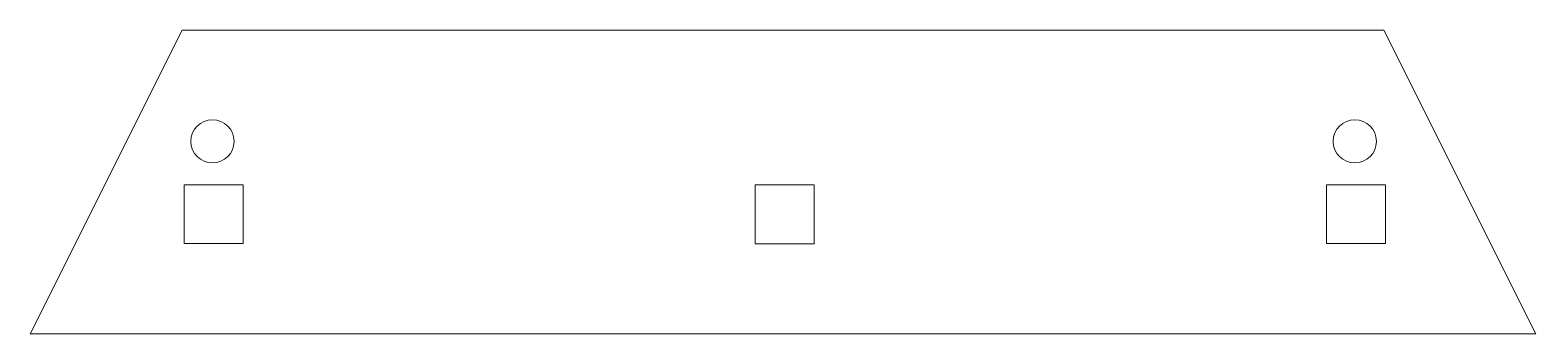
# Model space of a CAD drawing. Header units: inches. Extents: x 0.01 to 6.4, y -0.05 to 1.24.
import ezdxf

# ---------------------------------------------------------------- set-up
doc = ezdxf.new("R2010")
doc.units = ezdxf.units.IN
doc.header["$MEASUREMENT"] = 0

msp = doc.modelspace()

# ---------------------------------------------------------------- linework, layer by layer
at = {"color": 7, "linetype": 'Continuous', "lineweight": 15}
for p, q in [((0.0115, -0.0524), (0.6564, 1.237)), ((5.7536, 1.237), (0.6564, 1.237)), ((5.7536, 1.237), (6.3985, -0.0524)), ((0.9147, 0.5798), (0.6647, 0.5798)), ((0.6647, 0.5798), (0.6647, 0.3308)), ((0.9147, 0.3308), (0.9147, 0.5798)), ((3.3374, 0.5798), (3.0874, 0.5798)), ((3.0874, 0.5798), (3.0874, 0.3298)), ((3.3374, 0.3298), (3.3374, 0.5798)), ((5.76, 0.5798), (5.51, 0.5798)), ((5.51, 0.5798), (5.51, 0.3308)), ((5.76, 0.3308), (5.76, 0.5798)), ((0.6647, 0.3308), (0.9147, 0.3308)), ((3.0874, 0.3298), (3.3374, 0.3298)), ((5.51, 0.3308), (5.76, 0.3308)), ((6.3985, -0.0524), (0.0115, -0.0524))]:
    msp.add_line(p, q, dxfattribs=at)
for centre in [(0.785, 0.7648), (5.6303, 0.7648)]:
    msp.add_circle(centre, 0.0918, dxfattribs=at)

doc.saveas('drawing.dxf')
